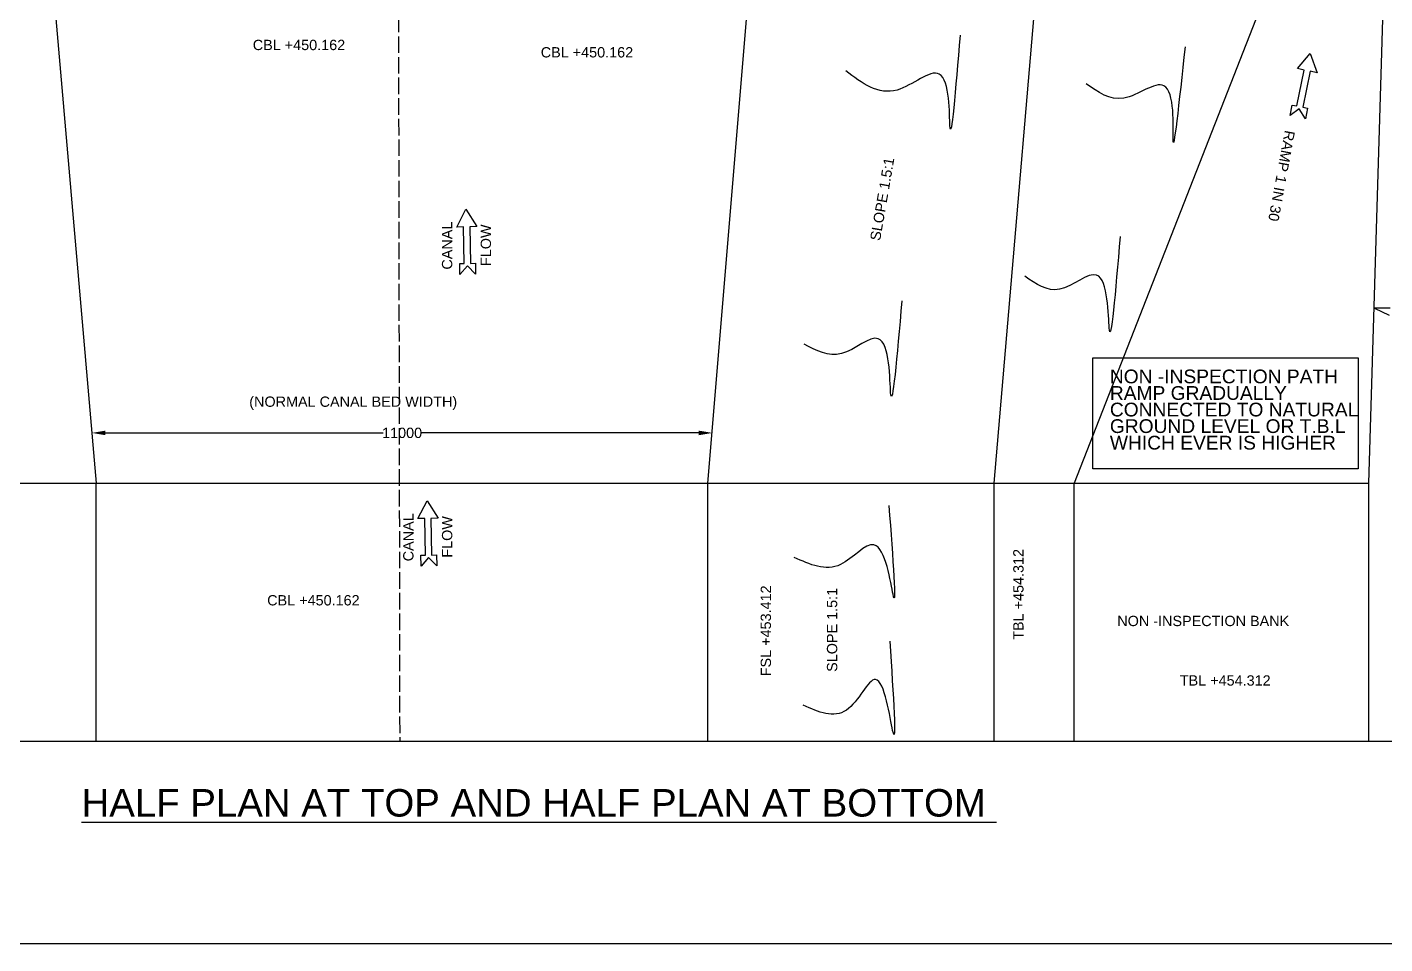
# Model space of a CAD drawing. Header units: millimetres. Extents: x -53212789 to -53204060, y 22133379 to 22139062.
# Drawn here: x -53209423 to -53207447, y 22133379 to 22134713 of the extents above; entities that cross this region are included whole.
import ezdxf

# ---------------------------------------------------------------- set-up
doc = ezdxf.new("R2010")
doc.units = ezdxf.units.MM
doc.header["$MEASUREMENT"] = 0
doc.header["$PDMODE"] = 32
doc.header["$PDSIZE"] = 28
doc.linetypes.add('ACAD_ISO02W100', pattern=[15, 12, -3])
doc.layers.add('DRAWING', color=2, linetype='Continuous')
doc.layers.add('TEXT', color=7, linetype='Continuous')
doc.styles.get("Standard").update_dxf_attribs({"font": 'arial.ttf', "height": 15})
doc.dimstyles.get("Standard").update_dxf_attribs({"dimtxt": 20, "dimasz": 20, "dimexe": 0.18, "dimexo": 0.0625, "dimgap": 0.09, "dimtad": 0, "dimdec": 0, "dimzin": 0, "dimdsep": 46, "dimtxsty": 'Standard', "dimcen": 0.09, "dimse1": 1, "dimse2": 1, "dimadec": 0, "dimazin": 0, "dimtfac": 1, "dimtdec": 0, "dimtofl": 0, "dimtmove": 0, "dimatfit": 3, "dimfxl": 1, "dimtolj": 1, "dimtzin": 0, "dimarcsym": 0})

# ---------------------------------------------------------------- blocks, each defined once
blk = doc.blocks.new('*D124')
at = {"layer": 'Defpoints', "color": 0, "transparency": 16777216}
for p in [(-53208425.6, 22134128.8), (-53209329.2, 22134123.5), (-53208425.6, 22134122.3)]:
    blk.add_point(p, dxfattribs=at)
at = {"layer": 'TEXT', "color": 0, "lineweight": -2, "transparency": 16777216}
for p, q in [((-53209309.2, 22134122.3), (-53208904.9, 22134122.3)), ((-53208445.6, 22134122.3), (-53208849.8, 22134122.3))]:
    blk.add_line(p, q, dxfattribs=at)
at = {"layer": 'TEXT', "color": 0, "transparency": 16777216}
for points in [[(-53209309.2, 22134125.6), (-53209309.2, 22134119), (-53209329.2, 22134122.3)], [(-53208445.6, 22134125.6), (-53208445.6, 22134119), (-53208425.6, 22134122.3)]]:
    blk.add_solid(points, dxfattribs=at)
at = {"layer": 'TEXT', "color": 0, "transparency": 16777216, "insert": (-53208877.4, 22134122.3), "char_height": 15, "attachment_point": 5}
blk.add_mtext('\\A1;11000', dxfattribs=at)

msp = doc.modelspace()

# ---------------------------------------------------------------- linework, layer by layer
at = {"layer": 'DRAWING', "color": 0, "linetype": 'ACAD_ISO02W100', "ltscale": 2}
msp.add_lwpolyline([(-53208886.4, 22136919.4), (-53208880.9, 22133673.5)], dxfattribs=at)
at = {"layer": 'DRAWING', "color": 0}
msp.add_lwpolyline([(-53205737.5, 22136684.5), (-53212658.5, 22136684.5), (-53212658.5, 22133673.5), (-53205737.5, 22133673.5)], close=True, dxfattribs=at)
for points in [[(-53207475.2, 22136312.5), (-53207449.5, 22135594.1), (-53207449.5, 22134756.9), (-53207470.6, 22134049.4)], [(-53209407.2, 22135022.2), (-53209322.7, 22134049.4)], [(-53208432.2, 22134049.4), (-53208351.1, 22135021.4)], [(-53208015.3, 22134049.4), (-53207932.5, 22135021)], [(-53207612.2, 22134781.9), (-53207899.3, 22134049.4)], [(-53210628.7, 22134049.4), (-53207470.6, 22134049.4), (-53207470.6, 22133673.5)], [(-53209322.7, 22133673.5), (-53209322.7, 22134049.4)], [(-53208432.2, 22133673.5), (-53208432.2, 22134049.4)], [(-53208015.3, 22133673.5), (-53208015.3, 22134049.4)], [(-53207899.3, 22133673.5), (-53207899.3, 22134049.4)]]:
    msp.add_lwpolyline(points, dxfattribs=at)
at = {"layer": 'DRAWING', "color": 0, "linetype": 'ACAD_ISO02W100', "ltscale": 2}
msp.add_lwpolyline([(-53207449.3, 22135046.9), (-53206895.7, 22134770.7), (-53206462, 22134770.7, -0.749764), (-53206474.8, 22134112.3), (-53207062.1, 22134109.6), (-53207463, 22134304.3), (-53206457.8, 22134311.6, 1.033343), (-53206464.7, 22134482.9), (-53206894.7, 22134481.5)], format="xyb", dxfattribs=at)
at = {"layer": 'DRAWING', "color": 0}
for points in [[(-53208065.1, 22134701.2), (-53208079.9, 22134569.6), (-53208095.5, 22134644.6), (-53208156.9, 22134621.4), (-53208231.5, 22134649.4)], [(-53207737.6, 22134684.2), (-53207755.1, 22134550.5), (-53207768.5, 22134627.7), (-53207827, 22134609.6), (-53207881.5, 22134630.4)], [(-53207832.2, 22134408.2), (-53207848.1, 22134275.2), (-53207866.4, 22134352), (-53207920.3, 22134331.4), (-53207970.9, 22134350.6)], [(-53208149.9, 22134314.8), (-53208166.2, 22134181.1), (-53208184.3, 22134259.4), (-53208237.9, 22134237.7), (-53208292.2, 22134251.6)], [(-53208168.8, 22134016.9), (-53208162.8, 22133887.4), (-53208190.5, 22133959.4), (-53208239.1, 22133930.8), (-53208306.5, 22133941.1)], [(-53208167.6, 22133819.3), (-53208163.3, 22133689.3), (-53208188.3, 22133763.4), (-53208230.7, 22133718.7), (-53208293.4, 22133725.9)]]:
    msp.add_spline(points, degree=3, dxfattribs=at)
at = {"layer": 'TEXT', "color": 0}
for points in [[(-53204221, 22133378.6), (-53212789, 22133378.6), (-53212789, 22138796), (-53204221, 22138796)], [(-53207872, 22134231.5), (-53207485.5, 22134231.5), (-53207485.5, 22134070), (-53207872, 22134070)]]:
    msp.add_lwpolyline(points, close=True, dxfattribs=at)
for points in [[(-53207555.6, 22134648.7), (-53207566.3, 22134596.5), (-53207559.2, 22134595), (-53207562.3, 22134579.6), (-53207571.4, 22134593.8), (-53207584.7, 22134584.2), (-53207581.5, 22134599.6), (-53207575.1, 22134598.3), (-53207564.4, 22134650.5), (-53207574.1, 22134652.5), (-53207555.3, 22134674.7), (-53207545.2, 22134646.6), (-53207555.6, 22134648.7)], [(-53208779, 22134422.4), (-53208777.9, 22134369.1), (-53208770.7, 22134369.2), (-53208770.4, 22134353.5), (-53208782.4, 22134365.4), (-53208793.2, 22134353), (-53208793.5, 22134368.8), (-53208786.9, 22134368.9), (-53208788, 22134422.2), (-53208797.8, 22134422), (-53208784.5, 22134447.8), (-53208768.4, 22134422.6), (-53208779, 22134422.4)], [(-53208835.4, 22133997.8), (-53208834.4, 22133944.6), (-53208827.1, 22133944.7), (-53208826.8, 22133929), (-53208838.8, 22133940.8), (-53208849.6, 22133928.5), (-53208849.9, 22133944.3), (-53208843.3, 22133944.4), (-53208844.4, 22133997.7), (-53208854.3, 22133997.5), (-53208840.9, 22134023.3), (-53208824.8, 22133998), (-53208835.4, 22133997.8)]]:
    msp.add_lwpolyline(points, dxfattribs=at)

# ---------------------------------------------------------------- texts
for s, height, p in [('CBL +450.162', 15, (-53209094.8, 22134679.5)), ('CBL +450.162', 15, (-53208675.6, 22134668.8)), ('NON -INSPECTION PATH', 20, (-53207847.1, 22134194.5)), ('RAMP GRADUALLY', 20, (-53207847.1, 22134170.4)), ('(NORMAL CANAL BED WIDTH)', 15, (-53209099.9, 22134160.3)), ('CONNECTED TO NATURAL', 20, (-53207847.1, 22134146.3)), ('GROUND LEVEL OR T.B.L', 20, (-53207847.1, 22134122.2)), ('WHICH EVER IS HIGHER ', 20, (-53207847.1, 22134098.1)), ('CBL +450.162', 15, (-53209073.8, 22133871.2)), ('NON -INSPECTION BANK', 15, (-53207836.3, 22133841.1)), ('TBL +454.312', 15, (-53207745.3, 22133754.5)), ('%%UHALF PLAN AT TOP AND HALF PLAN AT BOTTOM ', 40, (-53209344, 22133563.9))]:
    msp.add_text(s, height=height, dxfattribs=at).set_placement(p)
for s, rotation, p in [('RAMP 1 IN 30 ', 259.5171, (-53207592.3, 22134563.6)), ('SLOPE 1.5:1', 80.1786, (-53208181.6, 22134401.2)), ('CANAL', 90, (-53208804.4, 22134360)), ('FLOW', 90, (-53208748, 22134365.2)), ('CANAL', 90, (-53208860.8, 22133935.4)), ('FLOW', 90, (-53208804.4, 22133940.7)), ('TBL +454.312', 90, (-53207972.8, 22133821.2)), ('FSL +453.412', 90, (-53208340.4, 22133768.1)), ('SLOPE 1.5:1', 90, (-53208244, 22133774.5))]:
    msp.add_text(s, height=15, rotation=rotation, dxfattribs=at).set_placement(p)

# ---------------------------------------------------------------- dimensions: what is measured, and where the dimension line sits
dim = msp.add_linear_dim(base=(-53208425.6, 22134122.3), p1=(-53209329.2, 22134123.5), p2=(-53208425.6, 22134128.8), text='11000', dimstyle='Standard', dxfattribs=at)
dim.commit()
dim.dimension.update_dxf_attribs({"geometry": '*D124', "text_midpoint": (-53208877.4, 22134122.3)})

doc.saveas('drawing.dxf')
